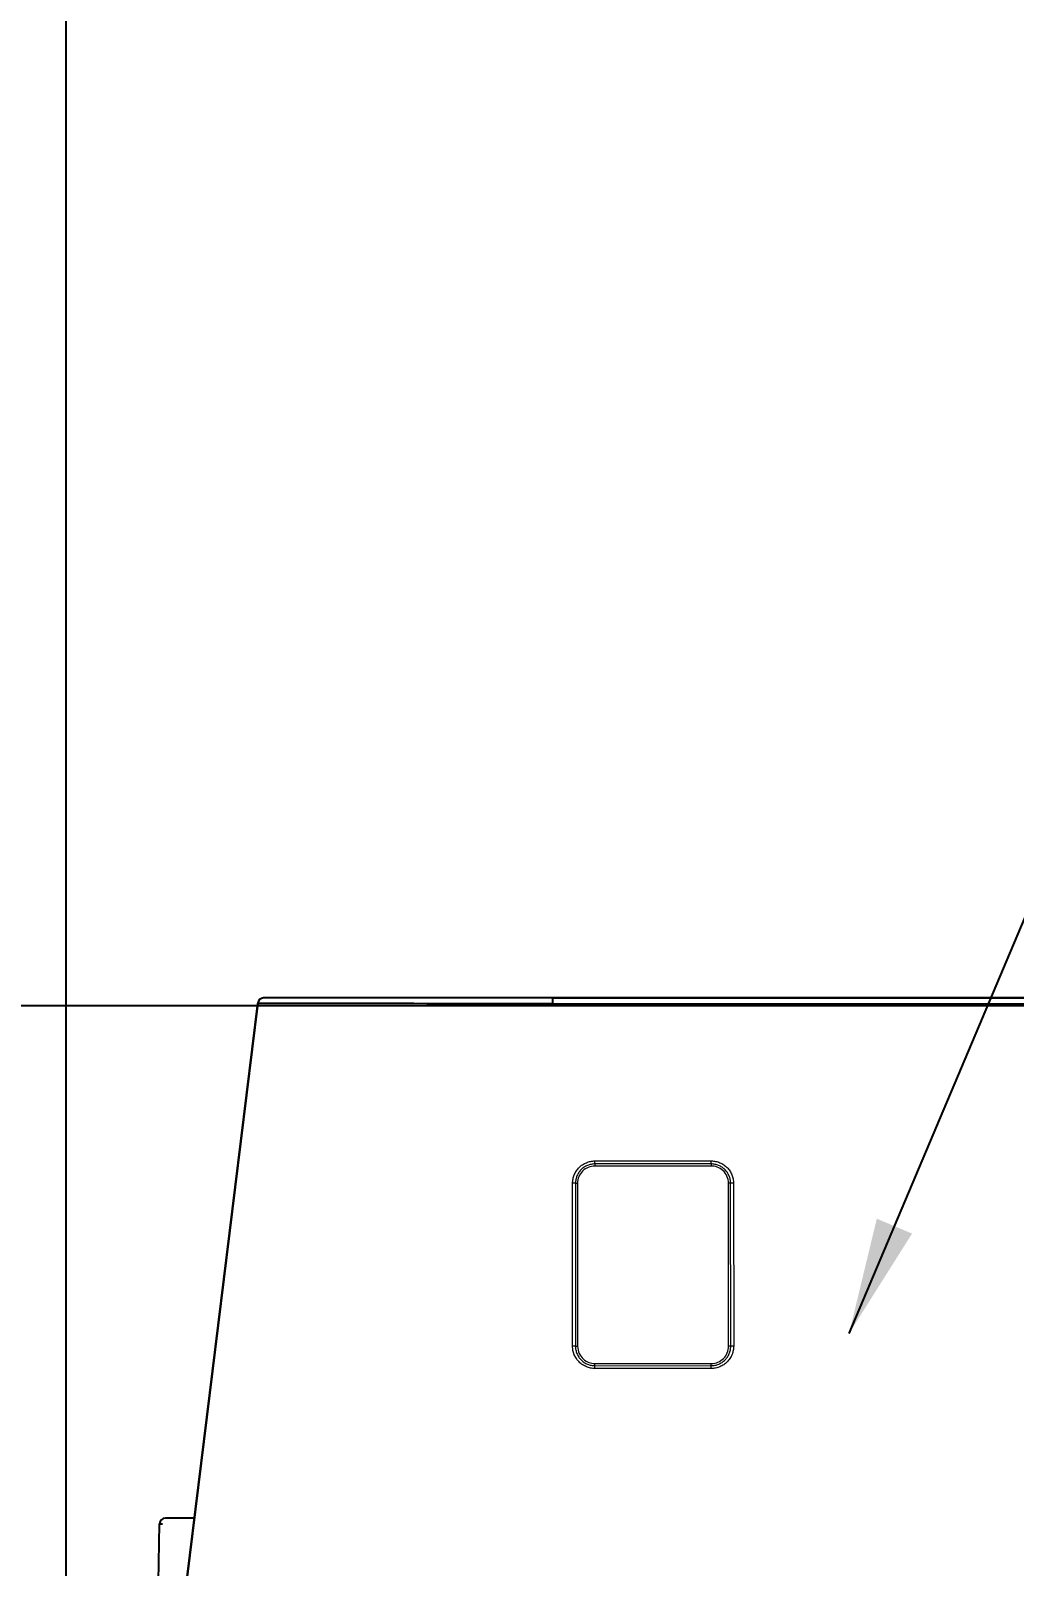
# Model space of a CAD drawing. Extents: x 6016 to 8231, y -443 to 1874.
# Drawn here: x 6225.2 to 6394.2, y 195.2 to 459 of the extents above; entities that cross this region are included whole.
import ezdxf

# ---------------------------------------------------------------- set-up
doc = ezdxf.new("R2010")
doc.units = 0
doc.header["$LTSCALE"] = 20
doc.header["$MEASUREMENT"] = 0
doc.layers.get('0').update_dxf_attribs({"linetype": 'CONTINUOUS'})
doc.layers.get('DEFPOINTS').update_dxf_attribs({"linetype": 'CONTINUOUS'})
doc.layers.add('6', color=6, linetype='CONTINUOUS')
doc.layers.add('____', color=7, linetype='CONTINUOUS')
doc.dimstyles.get("Standard").update_dxf_attribs({"dimtxt": 2.7, "dimasz": 2.5, "dimexe": 1.5, "dimexo": 1.5, "dimgap": 1.5, "dimtad": 1, "dimdec": 0, "dimlfac": 10, "dimzin": 0, "dimdsep": 46, "dimtxsty": 'Standard', "dimcen": 0, "dimclrt": 2, "dimadec": 0, "dimazin": 0, "dimtfac": 1, "dimtdec": 0, "dimtmove": 0, "dimatfit": 3, "dimfxl": 0, "dimtolj": 1, "dimtzin": 0, "dimarcsym": 0})

# ---------------------------------------------------------------- blocks, each defined once
blk = doc.blocks.new('*D13')
at = {"color": 3, "lineweight": -2}
for p, q in [((6483.26, 291.52), (6115.25, 291.52)), ((6120.25, 271.52), (6120.25, 72.91)), ((6120.25, -169.59), (6120.25, 20.25)), ((6254.77, -189.59), (6115.25, -189.59))]:
    blk.add_line(p, q, dxfattribs=at)
at = {"color": 3}
for points in [[(6116.91, 271.52), (6123.58, 271.52), (6120.25, 291.52)], [(6116.91, -169.59), (6123.58, -169.59), (6120.25, -189.59)]]:
    blk.add_solid(points, dxfattribs=at)
at = {"layer": 'DEFPOINTS', "color": 0}
for p in [(6120.25, 291.52), (6484.76, 291.52), (6256.27, -189.59)]:
    blk.add_point(p, dxfattribs=at)
at = {"color": 2, "insert": (6120.25, 46.58), "char_height": 30, "attachment_point": 5}
blk.add_mtext('\\A1;{\\fNanumGothic|b0|i0|c0|p50;480}', dxfattribs=at)
blk = doc.blocks.new('*D20')
at = {"color": 3, "lineweight": -2}
for p, q in [((6391.28, 740.82), (6044.98, 740.82)), ((6049.98, 720.82), (6049.98, 301.97)), ((6049.98, -169.59), (6049.98, 249.27)), ((6229.77, -189.59), (6044.98, -189.59))]:
    blk.add_line(p, q, dxfattribs=at)
at = {"color": 3}
for points in [[(6046.65, 720.82), (6053.31, 720.82), (6049.98, 740.82)], [(6046.65, -169.59), (6053.31, -169.59), (6049.98, -189.59)]]:
    blk.add_solid(points, dxfattribs=at)
at = {"layer": 'DEFPOINTS', "color": 0}
for p in [(6392.78, 740.82), (6049.98, -189.59), (6231.27, -189.59)]:
    blk.add_point(p, dxfattribs=at)
at = {"color": 2, "insert": (6049.98, 275.62), "char_height": 30, "attachment_point": 5}
blk.add_mtext('\\A1;{\\fNanumGothic|b0|i0|c0|p50;935}', dxfattribs=at)
blk = doc.blocks.new('A$C10d46a05')
at = {"color": 7, "linetype": 'Continuous', "lineweight": 15}
for p, q in [((75.07, 79.44), (95.06, 79.44)), ((95.06, 78.92), (75.06, 78.93)), ((75.06, 78.93), (75.06, 78.57)), ((95.06, 78.57), (75.06, 78.57)), ((95.06, 78.92), (95.06, 78.57)), ((71.23, 47.63), (71.24, 75.61)), ((71.73, 75.6), (71.73, 47.61)), ((71.73, 75.6), (72.09, 75.6)), ((72.09, 75.6), (72.1, 47.61)), ((98.03, 47.61), (98.03, 75.6)), ((98.38, 75.6), (98.03, 75.6)), ((98.4, 47.61), (98.38, 75.6)), ((98.89, 75.62), (98.91, 47.63)), ((71.73, 47.61), (72.1, 47.61)), ((98.4, 47.61), (98.03, 47.61)), ((75.07, 44.27), (75.07, 44.64)), ((75.07, 44.64), (95.07, 44.64)), ((75.07, 44.27), (95.07, 44.28)), ((95.07, 43.79), (75.07, 43.79)), ((95.07, 44.28), (95.07, 44.64))]:
    blk.add_line(p, q, dxfattribs=at)
for centre, radius, start, end in [((59.63, 79.31), 15.43, 358.5609, 0.4655), ((79.58, 79.31), 15.48, 358.5631, 0.4617), ((71.36, 70.69), 4.93, 85.6179, 91.3816), ((98.77, 70.58), 5.04, 88.6309, 94.3685), ((71.35, 42.7), 4.93, 85.6178, 91.3834), ((98.79, 42.59), 5.04, 88.6309, 94.3702), ((60.69, 43.9), 14.38, 359.5441, 1.4836), ((80.67, 43.9), 14.4, 359.545, 1.4827)]:
    blk.add_arc(centre, radius, start, end, dxfattribs=at)
for points, knots in [([(71.24, 75.61), (71.24, 75.87), (71.26, 76.12), (71.36, 76.61), (71.44, 76.85), (71.63, 77.31), (71.75, 77.53), (72.03, 77.95), (72.18, 78.14), (72.54, 78.5), (72.73, 78.66), (73.15, 78.93), (73.37, 79.05), (73.83, 79.24), (74.07, 79.32), (74.56, 79.41), (74.81, 79.44), (75.07, 79.44)], [0, 0, 0, 0, 0.125, 0.125, 0.25, 0.25, 0.375, 0.375, 0.5, 0.5, 0.625, 0.625, 0.75, 0.75, 0.875, 0.875, 1, 1, 1, 1]), ([(95.06, 79.44), (95.32, 79.44), (95.57, 79.41), (96.06, 79.31), (96.3, 79.24), (96.76, 79.05), (96.98, 78.93), (97.4, 78.65), (97.59, 78.49), (97.94, 78.14), (98.1, 77.94), (98.38, 77.53), (98.5, 77.31), (98.69, 76.85), (98.76, 76.6), (98.86, 76.12), (98.89, 75.87), (98.89, 75.62)], [0, 0, 0, 0, 0.125, 0.125, 0.25, 0.25, 0.375, 0.375, 0.5, 0.5, 0.625, 0.625, 0.75, 0.75, 0.875, 0.875, 1, 1, 1, 1]), ([(75.06, 78.93), (74.95, 78.93), (74.84, 78.92), (74.63, 78.9), (74.52, 78.88), (74.2, 78.82), (73.99, 78.75), (73.59, 78.59), (73.4, 78.49), (73.03, 78.25), (72.86, 78.11), (72.56, 77.8), (72.42, 77.63), (72.18, 77.27), (72.07, 77.08), (71.91, 76.68), (71.84, 76.47), (71.78, 76.14), (71.76, 76.04), (71.74, 75.82), (71.73, 75.71), (71.73, 75.6)], [0, 0, 0, 0, 0.0625, 0.0625, 0.125, 0.125, 0.25, 0.25, 0.375, 0.375, 0.5, 0.5, 0.625, 0.625, 0.75, 0.75, 0.875, 0.875, 0.9375, 0.9375, 1, 1, 1, 1]), ([(75.06, 78.57), (74.28, 78.57), (73.51, 78.25), (72.41, 77.15), (72.09, 76.38), (72.09, 75.6)], [0, 0, 0, 0, 0.5, 0.5, 1, 1, 1, 1]), ([(98.38, 75.6), (98.38, 75.71), (98.38, 75.82), (98.36, 76.04), (98.34, 76.14), (98.28, 76.46), (98.21, 76.67), (98.04, 77.07), (97.94, 77.26), (97.7, 77.63), (97.56, 77.8), (97.26, 78.1), (97.09, 78.24), (96.73, 78.48), (96.53, 78.58), (96.13, 78.75), (95.92, 78.81), (95.6, 78.88), (95.5, 78.9), (95.28, 78.92), (95.17, 78.92), (95.06, 78.92)], [0, 0, 0, 0, 0.0625, 0.0625, 0.125, 0.125, 0.25, 0.25, 0.375, 0.375, 0.5, 0.5, 0.625, 0.625, 0.75, 0.75, 0.875, 0.875, 0.9375, 0.9375, 1, 1, 1, 1]), ([(98.03, 75.6), (98.03, 76.49), (97.62, 77.29), (96.47, 78.33), (95.73, 78.57), (95.06, 78.57)], [0, 0, 0, 0, 0.5, 0.5, 1, 1, 1, 1]), ([(75.07, 43.79), (74.82, 43.79), (74.57, 43.81), (74.07, 43.91), (73.83, 43.99), (73.37, 44.18), (73.15, 44.3), (72.72, 44.58), (72.53, 44.73), (72.18, 45.09), (72.02, 45.29), (71.74, 45.7), (71.62, 45.92), (71.43, 46.39), (71.35, 46.63), (71.26, 47.12), (71.23, 47.37), (71.23, 47.63)], [0, 0, 0, 0, 0.125, 0.125, 0.25, 0.25, 0.375, 0.375, 0.5, 0.5, 0.625, 0.625, 0.75, 0.75, 0.875, 0.875, 1, 1, 1, 1]), ([(71.73, 47.61), (71.73, 47.5), (71.73, 47.39), (71.75, 47.18), (71.77, 47.07), (71.83, 46.75), (71.9, 46.54), (72.07, 46.13), (72.17, 45.94), (72.41, 45.58), (72.55, 45.41), (72.86, 45.1), (73.03, 44.96), (73.39, 44.72), (73.59, 44.61), (73.99, 44.45), (74.2, 44.38), (74.52, 44.32), (74.63, 44.3), (74.85, 44.28), (74.96, 44.27), (75.07, 44.27)], [0, 0, 0, 0, 0.0625, 0.0625, 0.125, 0.125, 0.25, 0.25, 0.375, 0.375, 0.5, 0.5, 0.625, 0.625, 0.75, 0.75, 0.875, 0.875, 0.9375, 0.9375, 1, 1, 1, 1]), ([(72.1, 47.61), (72.1, 46.72), (72.51, 45.92), (73.66, 44.89), (74.4, 44.64), (75.07, 44.64)], [0, 0, 0, 0, 0.5, 0.5, 1, 1, 1, 1]), ([(98.91, 47.63), (98.91, 47.37), (98.88, 47.12), (98.78, 46.63), (98.71, 46.39), (98.52, 45.93), (98.4, 45.7), (98.12, 45.28), (97.96, 45.09), (97.61, 44.74), (97.41, 44.58), (96.99, 44.3), (96.77, 44.18), (96.31, 43.99), (96.06, 43.91), (95.57, 43.81), (95.32, 43.79), (95.07, 43.79)], [0, 0, 0, 0, 0.125, 0.125, 0.25, 0.25, 0.375, 0.375, 0.5, 0.5, 0.625, 0.625, 0.75, 0.75, 0.875, 0.875, 1, 1, 1, 1]), ([(95.07, 44.28), (95.18, 44.28), (95.29, 44.28), (95.5, 44.3), (95.61, 44.32), (95.93, 44.38), (96.14, 44.45), (96.55, 44.62), (96.74, 44.72), (97.1, 44.96), (97.27, 45.1), (97.58, 45.41), (97.72, 45.58), (97.96, 45.94), (98.06, 46.13), (98.23, 46.54), (98.29, 46.75), (98.36, 47.07), (98.37, 47.18), (98.4, 47.39), (98.4, 47.51), (98.4, 47.61)], [0, 0, 0, 0, 0.0625, 0.0625, 0.125, 0.125, 0.25, 0.25, 0.375, 0.375, 0.5, 0.5, 0.625, 0.625, 0.75, 0.75, 0.875, 0.875, 0.9375, 0.9375, 1, 1, 1, 1]), ([(95.07, 44.64), (95.85, 44.64), (96.62, 44.97), (97.72, 46.06), (98.03, 46.83), (98.03, 47.61)], [0, 0, 0, 0, 0.5, 0.5, 1, 1, 1, 1])]:
    blk.add_open_spline(points, degree=3, knots=knots, dxfattribs=at)
at = {"layer": '____'}
for p, q in [((17.15, 106.56), (4.07, 0.07)), ((4.07, 0.08), (17.15, 106.54)), ((67.78, 107.44), (18.14, 107.44)), ((67.78, 107.44), (198.96, 107.44)), ((198.96, 107.44), (67.78, 107.44)), ((67.79, 106.46), (198.97, 106.46)), ((0, 0.07), (0.3, 17.08)), ((0.3, 17.08), (0.78, 17.08)), ((6.28, 18.07), (1.3, 18.07))]:
    blk.add_line(p, q, dxfattribs=at)
for centre, end in [((18.14, 106.44), 173), ((1.3, 17.07), 179)]:
    blk.add_arc(centre, 1, 90, end, dxfattribs=at)
at = {"layer": '____', "extrusion": (0, 0, -1)}
for centre, major_axis, ratio, start_param, end_param in [((67.51, 106.44), (-50.36, 0.12), 0.000533, 0.000064, 1.576329), ((67.78, 106.44), (0, -1), 0.008727, 3.141593, 4.686209)]:
    blk.add_ellipse(centre, major_axis=major_axis, ratio=ratio, start_param=start_param, end_param=end_param, dxfattribs=at)
blk = doc.blocks.new('A$C1adc8491')
at = {"color": 7, "linetype": 'Continuous', "lineweight": 15}
for p, q in [((75.07, 79.45), (95.06, 79.45)), ((95.06, 78.93), (75.06, 78.94)), ((75.06, 78.94), (75.06, 78.58)), ((95.06, 78.58), (75.06, 78.58)), ((95.06, 78.93), (95.06, 78.58)), ((71.23, 47.64), (71.24, 75.62)), ((71.73, 75.61), (71.73, 47.62)), ((71.73, 75.61), (72.09, 75.61)), ((72.09, 75.61), (72.1, 47.62)), ((98.03, 47.62), (98.03, 75.61)), ((98.38, 75.61), (98.03, 75.61)), ((98.4, 47.62), (98.38, 75.61)), ((98.89, 75.63), (98.91, 47.64)), ((71.73, 47.62), (72.1, 47.62)), ((98.4, 47.62), (98.03, 47.62)), ((75.07, 44.28), (75.07, 44.66)), ((75.07, 44.66), (95.07, 44.66)), ((75.07, 44.28), (95.07, 44.29)), ((95.07, 43.8), (75.07, 43.8)), ((95.07, 44.29), (95.07, 44.66))]:
    blk.add_line(p, q, dxfattribs=at)
for centre, radius, start, end in [((59.63, 79.32), 15.43, 358.5609, 0.4655), ((79.58, 79.32), 15.48, 358.5631, 0.4617), ((71.36, 70.7), 4.93, 85.6179, 91.3816), ((98.77, 70.59), 5.04, 88.6309, 94.3685), ((71.35, 42.71), 4.93, 85.6178, 91.3834), ((98.79, 42.6), 5.04, 88.6309, 94.3702), ((60.69, 43.91), 14.38, 359.5441, 1.4836), ((80.67, 43.91), 14.4, 359.545, 1.4827)]:
    blk.add_arc(centre, radius, start, end, dxfattribs=at)
for points, knots in [([(71.24, 75.62), (71.24, 75.88), (71.26, 76.13), (71.36, 76.62), (71.44, 76.86), (71.63, 77.32), (71.75, 77.54), (72.03, 77.96), (72.18, 78.15), (72.54, 78.51), (72.73, 78.67), (73.15, 78.94), (73.37, 79.06), (73.83, 79.25), (74.07, 79.33), (74.56, 79.42), (74.81, 79.45), (75.07, 79.45)], [0, 0, 0, 0, 0.125, 0.125, 0.25, 0.25, 0.375, 0.375, 0.5, 0.5, 0.625, 0.625, 0.75, 0.75, 0.875, 0.875, 1, 1, 1, 1]), ([(95.06, 79.45), (95.32, 79.45), (95.57, 79.42), (96.06, 79.32), (96.3, 79.25), (96.76, 79.06), (96.98, 78.94), (97.4, 78.66), (97.59, 78.5), (97.94, 78.15), (98.1, 77.95), (98.38, 77.54), (98.5, 77.32), (98.69, 76.86), (98.76, 76.61), (98.86, 76.13), (98.89, 75.88), (98.89, 75.63)], [0, 0, 0, 0, 0.125, 0.125, 0.25, 0.25, 0.375, 0.375, 0.5, 0.5, 0.625, 0.625, 0.75, 0.75, 0.875, 0.875, 1, 1, 1, 1]), ([(75.06, 78.94), (74.95, 78.94), (74.84, 78.93), (74.63, 78.91), (74.52, 78.89), (74.2, 78.83), (73.99, 78.76), (73.59, 78.6), (73.4, 78.5), (73.03, 78.26), (72.86, 78.12), (72.56, 77.81), (72.42, 77.64), (72.18, 77.28), (72.07, 77.09), (71.91, 76.69), (71.84, 76.48), (71.78, 76.15), (71.76, 76.05), (71.74, 75.83), (71.73, 75.72), (71.73, 75.61)], [0, 0, 0, 0, 0.0625, 0.0625, 0.125, 0.125, 0.25, 0.25, 0.375, 0.375, 0.5, 0.5, 0.625, 0.625, 0.75, 0.75, 0.875, 0.875, 0.9375, 0.9375, 1, 1, 1, 1]), ([(75.06, 78.58), (74.28, 78.58), (73.51, 78.26), (72.41, 77.16), (72.09, 76.39), (72.09, 75.61)], [0, 0, 0, 0, 0.5, 0.5, 1, 1, 1, 1]), ([(98.38, 75.61), (98.38, 75.72), (98.38, 75.83), (98.36, 76.05), (98.34, 76.15), (98.28, 76.47), (98.21, 76.68), (98.04, 77.08), (97.94, 77.27), (97.7, 77.64), (97.56, 77.81), (97.26, 78.11), (97.09, 78.25), (96.73, 78.49), (96.53, 78.6), (96.13, 78.76), (95.92, 78.82), (95.6, 78.89), (95.5, 78.91), (95.28, 78.93), (95.17, 78.93), (95.06, 78.93)], [0, 0, 0, 0, 0.0625, 0.0625, 0.125, 0.125, 0.25, 0.25, 0.375, 0.375, 0.5, 0.5, 0.625, 0.625, 0.75, 0.75, 0.875, 0.875, 0.9375, 0.9375, 1, 1, 1, 1]), ([(98.03, 75.61), (98.03, 76.5), (97.62, 77.3), (96.47, 78.34), (95.73, 78.58), (95.06, 78.58)], [0, 0, 0, 0, 0.5, 0.5, 1, 1, 1, 1]), ([(75.07, 43.8), (74.82, 43.8), (74.57, 43.82), (74.07, 43.92), (73.83, 44), (73.37, 44.19), (73.15, 44.31), (72.72, 44.59), (72.53, 44.74), (72.18, 45.1), (72.02, 45.3), (71.74, 45.71), (71.62, 45.94), (71.43, 46.4), (71.35, 46.64), (71.26, 47.13), (71.23, 47.38), (71.23, 47.64)], [0, 0, 0, 0, 0.125, 0.125, 0.25, 0.25, 0.375, 0.375, 0.5, 0.5, 0.625, 0.625, 0.75, 0.75, 0.875, 0.875, 1, 1, 1, 1]), ([(71.73, 47.62), (71.73, 47.51), (71.73, 47.4), (71.75, 47.19), (71.77, 47.08), (71.83, 46.76), (71.9, 46.55), (72.07, 46.14), (72.17, 45.95), (72.41, 45.59), (72.55, 45.42), (72.86, 45.11), (73.03, 44.97), (73.39, 44.73), (73.59, 44.62), (73.99, 44.46), (74.2, 44.39), (74.52, 44.33), (74.63, 44.31), (74.85, 44.29), (74.96, 44.28), (75.07, 44.28)], [0, 0, 0, 0, 0.0625, 0.0625, 0.125, 0.125, 0.25, 0.25, 0.375, 0.375, 0.5, 0.5, 0.625, 0.625, 0.75, 0.75, 0.875, 0.875, 0.9375, 0.9375, 1, 1, 1, 1]), ([(72.1, 47.62), (72.1, 46.73), (72.51, 45.93), (73.66, 44.9), (74.4, 44.66), (75.07, 44.66)], [0, 0, 0, 0, 0.5, 0.5, 1, 1, 1, 1]), ([(98.91, 47.64), (98.91, 47.38), (98.88, 47.13), (98.78, 46.64), (98.71, 46.4), (98.52, 45.94), (98.4, 45.71), (98.12, 45.29), (97.96, 45.1), (97.61, 44.75), (97.41, 44.59), (96.99, 44.31), (96.77, 44.19), (96.31, 44), (96.06, 43.92), (95.57, 43.82), (95.32, 43.8), (95.07, 43.8)], [0, 0, 0, 0, 0.125, 0.125, 0.25, 0.25, 0.375, 0.375, 0.5, 0.5, 0.625, 0.625, 0.75, 0.75, 0.875, 0.875, 1, 1, 1, 1]), ([(95.07, 44.29), (95.18, 44.29), (95.29, 44.29), (95.5, 44.31), (95.61, 44.33), (95.93, 44.39), (96.14, 44.46), (96.55, 44.63), (96.74, 44.73), (97.1, 44.97), (97.27, 45.11), (97.58, 45.42), (97.72, 45.59), (97.96, 45.95), (98.06, 46.15), (98.23, 46.55), (98.29, 46.76), (98.36, 47.08), (98.37, 47.19), (98.4, 47.41), (98.4, 47.52), (98.4, 47.62)], [0, 0, 0, 0, 0.0625, 0.0625, 0.125, 0.125, 0.25, 0.25, 0.375, 0.375, 0.5, 0.5, 0.625, 0.625, 0.75, 0.75, 0.875, 0.875, 0.9375, 0.9375, 1, 1, 1, 1]), ([(95.07, 44.66), (95.85, 44.66), (96.62, 44.98), (97.72, 46.07), (98.03, 46.85), (98.03, 47.62)], [0, 0, 0, 0, 0.5, 0.5, 1, 1, 1, 1])]:
    blk.add_open_spline(points, degree=3, knots=knots, dxfattribs=at)
at = {"layer": '____'}
for p, q in [((17.15, 106.57), (4.07, 0.08)), ((4.07, 0.09), (17.15, 106.55)), ((67.78, 107.45), (18.14, 107.45)), ((67.78, 107.45), (198.96, 107.45)), ((198.96, 107.45), (67.78, 107.45)), ((67.79, 106.47), (198.97, 106.47)), ((0, 0.08), (0.3, 17.09)), ((0.3, 17.09), (0.78, 17.09)), ((6.28, 18.08), (1.3, 18.08))]:
    blk.add_line(p, q, dxfattribs=at)
for centre, end in [((18.14, 106.45), 173), ((1.3, 17.08), 179)]:
    blk.add_arc(centre, 1, 90, end, dxfattribs=at)
at = {"layer": '____', "extrusion": (0, 0, -1)}
for centre, major_axis, ratio, start_param, end_param in [((67.51, 106.45), (-50.36, 0.12), 0.000533, 0.000064, 1.576329), ((67.78, 106.45), (0, -1), 0.008727, 3.141593, 4.686209)]:
    blk.add_ellipse(centre, major_axis=major_axis, ratio=ratio, start_param=start_param, end_param=end_param, dxfattribs=at)

msp = doc.modelspace()

# ---------------------------------------------------------------- linework, layer by layer
at = {"layer": '6'}
msp.add_lwpolyline([(8231.27, 1735.45), (6231.27, 1735.45), (6231.27, -189.59), (7631.21, -189.59)], dxfattribs=at)

# ---------------------------------------------------------------- block references
for name, p in [('A$C10d46a05', (6247.1, 185.41)), ('A$C1adc8491', (6247.1, 185.4))]:
    msp.add_blockref(name, p)

# ---------------------------------------------------------------- dimensions: what is measured, and where the dimension line sits
dim = msp.add_linear_dim(base=(6049.98, -189.59), p1=(6392.78, 740.82), p2=(6231.27, -189.59), angle=90, text='{\\fNanumGothic|b0|i0|c0|p50;935}', dimstyle='Standard', override={"dimtxt": 30, "dimasz": 20, "dimexe": 5, "dimgap": 10, "dimtih": 1, "dimtoh": 1, "dimlfac": 1, "dimzin": 12, "dimclrd": 3, "dimclre": 3, "dimazin": 2, "dimarcsym": 1})
dim.commit()
dim.dimension.update_dxf_attribs({"geometry": '*D20', "text_midpoint": (6049.98, 275.62)})
dim = msp.add_linear_dim(base=(6120.25, 291.52), p1=(6256.27, -189.59), p2=(6484.76, 291.52), angle=90, text='{\\fNanumGothic|b0|i0|c0|p50;480}', dimstyle='Standard', override={"dimtxt": 30, "dimasz": 20, "dimexe": 5, "dimgap": 10, "dimtih": 1, "dimtoh": 1, "dimlfac": 1, "dimzin": 12, "dimclrd": 3, "dimclre": 3, "dimazin": 2, "dimarcsym": 1})
dim.commit()
dim.dimension.update_dxf_attribs({"geometry": '*D13', "text_midpoint": (6120.25, 46.58), "dimtype": 160})

# ---------------------------------------------------------------- leaders
msp.add_leader([(6365.84, 235.23), (6445.14, 422.88), (6659.95, 422.88)], dimstyle='Standard', override={"dimtxt": 20, "dimasz": 20, "dimexe": 5, "dimgap": 10, "dimtad": 0, "dimlfac": 1, "dimzin": 12, "dimclrd": 3, "dimclre": 3, "dimazin": 2, "dimarcsym": 1})

doc.saveas('drawing.dxf')
